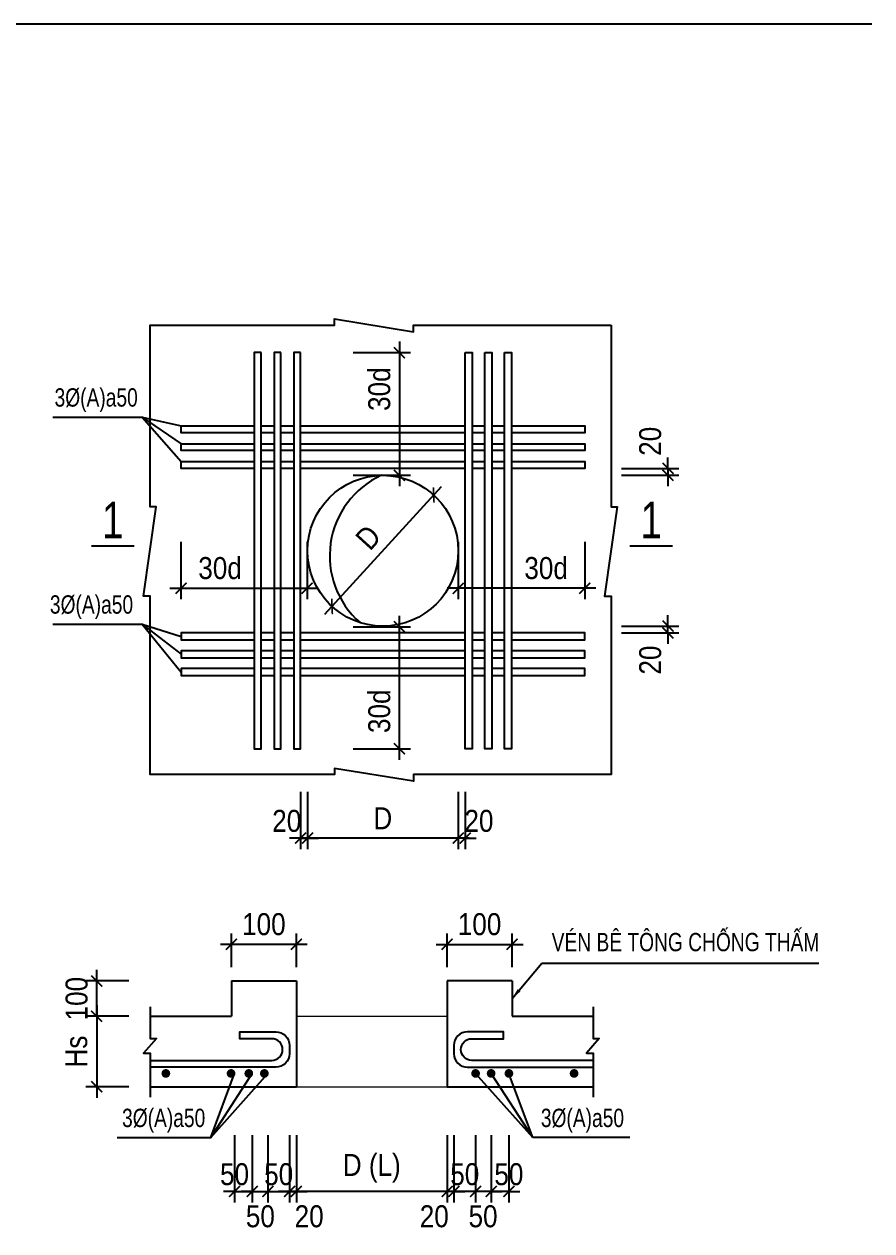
# Model space of a CAD drawing. Header units: millimetres. Extents: x 2163745 to 2518004, y -1043843 to -896215.
# Drawn here: x 2403716 to 2415283, y -933554 to -917095 of the extents above; entities that cross this region are included whole.
import ezdxf
from ezdxf.enums import TextEntityAlignment as Align

# ---------------------------------------------------------------- set-up
doc = ezdxf.new("R2010")
doc.units = ezdxf.units.MM
doc.header["$LTSCALE"] = 250
doc.header["$MEASUREMENT"] = 0
doc.layers.get('0').update_dxf_attribs({"lineweight": 20})
doc.layers.get('DEFPOINTS').update_dxf_attribs({"color": 185, "lineweight": 20})
doc.layers.add('CDC.02.DIM', color=1, linetype='Continuous', lineweight=18)
for name, color, linetype in [('CDC.03.BORDER', 3, 'Continuous'), ('CDC.05.STEEL', 4, 'Continuous'), ('CDC.06.TEXT', 2, 'Continuous'), ('CDC.11.NOTE', 8, 'Continuous')]:
    doc.layers.add(name, color=color, linetype=linetype)
doc.styles.add('ARIAL', font='arial.ttf', dxfattribs={"width": 0.85})
doc.styles.add('vnsimplex', font='vnsimplex.shx', dxfattribs={"width": 0.65})
doc.dimstyles.new('DIM1-25', dxfattribs={"dimscale": 1.2, "dimtxt": 250, "dimasz": 125, "dimexe": 125, "dimexo": 0.06, "dimgap": 100, "dimtad": 1, "dimdec": 0, "dimzin": 0, "dimdsep": 46, "dimtxsty": 'vnsimplex', "dimblk": 'ARCHTICK', "dimcen": 100, "dimdle": 125, "dimclrd": 256, "dimclre": 1, "dimclrt": 2, "dimadec": 0, "dimazin": 0, "dimtfac": 1, "dimtdec": 0, "dimtix": 1, "dimtmove": 2, "dimatfit": 0, "dimfxl": 1, "dimtolj": 1, "dimtzin": 0, "dimarcsym": 0})

# ---------------------------------------------------------------- blocks, each defined once
blk = doc.blocks.new('_ARCHTICK')
at = {"color": 0, "linetype": 'ByBlock', "ltscale": 4, "const_width": 0.15}
blk.add_lwpolyline([(-0.5, -0.5), (0.5, 0.5)], dxfattribs=at)
blk = doc.blocks.new('*D194')
at = {"layer": 'CDC.02.DIM', "color": 1, "lineweight": -2, "transparency": 16777216}
for p, q in [((2408204, -925315), (2408987, -925315)), ((2408204, -926979), (2408987, -926979))]:
    blk.add_line(p, q, dxfattribs=at)
at = {"layer": 'CDC.02.DIM', "lineweight": -2, "transparency": 16777216}
blk.add_line((2408837, -927129), (2408837, -925165), dxfattribs=at)
at = {"layer": 'DEFPOINTS', "color": 0, "transparency": 16777216}
for p in [(2408204, -925315), (2408837, -925315), (2408204, -926979)]:
    blk.add_point(p, dxfattribs=at)
at = {"layer": 'CDC.02.DIM', "lineweight": -2, "transparency": 16777216, "xscale": 149.9999999999999, "yscale": 149.9999999999999, "zscale": 149.9999999999999}
for p, rotation in [((2408837, -925315), 90), ((2408837, -926979), 270)]:
    blk.add_blockref('_ARCHTICK', p, dxfattribs=dict(at, rotation=rotation))
at = {"layer": 'CDC.02.DIM', "color": 2, "transparency": 16777216, "insert": (2408563, -926467), "char_height": 300, "attachment_point": 5, "rotation": 90, "style": 'ARIAL'}
blk.add_mtext('\\A1;30d', dxfattribs=at)
blk = doc.blocks.new('*D197')
at = {"layer": 'CDC.02.DIM', "color": 1, "lineweight": -2, "transparency": 16777216}
for p, q in [((2409639, -927564), (2409639, -928347)), ((2409733, -927564), (2409733, -928347))]:
    blk.add_line(p, q, dxfattribs=at)
at = {"layer": 'CDC.02.DIM', "lineweight": -2, "transparency": 16777216}
for p, q in [((2409639, -928197), (2409489, -928197)), ((2409733, -928197), (2409639, -928197)), ((2409733, -928197), (2409883, -928197))]:
    blk.add_line(p, q, dxfattribs=at)
at = {"layer": 'DEFPOINTS', "color": 0, "transparency": 16777216}
for p in [(2409639, -927564), (2409733, -927564), (2409639, -928197)]:
    blk.add_point(p, dxfattribs=at)
at = {"layer": 'CDC.02.DIM', "lineweight": -2, "transparency": 16777216, "xscale": 149.9999999999999, "yscale": 149.9999999999999, "zscale": 149.9999999999999}
blk.add_blockref('_ARCHTICK', (2409639, -928197), dxfattribs=at)
at = {"layer": 'CDC.02.DIM', "lineweight": -2, "transparency": 16777216, "xscale": 149.9999999999999, "yscale": 149.9999999999999, "zscale": 149.9999999999999, "rotation": 180}
blk.add_blockref('_ARCHTICK', (2409733, -928197), dxfattribs=at)
at = {"layer": 'CDC.02.DIM', "color": 2, "transparency": 16777216, "insert": (2409922, -927964), "char_height": 300, "attachment_point": 5, "style": 'ARIAL'}
blk.add_mtext('\\A1;20', dxfattribs=at)
blk = doc.blocks.new('*D201')
at = {"layer": 'CDC.02.DIM', "color": 1, "lineweight": -2, "transparency": 16777216}
for p, q in [((2407582, -927564), (2407582, -928347)), ((2409639, -927564), (2409639, -928347))]:
    blk.add_line(p, q, dxfattribs=at)
at = {"layer": 'CDC.02.DIM', "lineweight": -2, "transparency": 16777216}
blk.add_line((2409789, -928197), (2407432, -928197), dxfattribs=at)
at = {"layer": 'DEFPOINTS', "color": 0, "transparency": 16777216}
for p in [(2407582, -927564), (2409639, -927564), (2407582, -928197)]:
    blk.add_point(p, dxfattribs=at)
at = {"layer": 'CDC.02.DIM', "lineweight": -2, "transparency": 16777216, "xscale": 149.9999999999999, "yscale": 149.9999999999999, "zscale": 149.9999999999999, "rotation": 180}
blk.add_blockref('_ARCHTICK', (2407582, -928197), dxfattribs=at)
at = {"layer": 'CDC.02.DIM', "lineweight": -2, "transparency": 16777216, "xscale": 149.9999999999999, "yscale": 149.9999999999999, "zscale": 149.9999999999999}
blk.add_blockref('_ARCHTICK', (2409639, -928197), dxfattribs=at)
at = {"layer": 'CDC.02.DIM', "color": 2, "transparency": 16777216, "insert": (2408610, -927927), "char_height": 300, "attachment_point": 5, "style": 'ARIAL'}
blk.add_mtext('\\A1;D', dxfattribs=at)
blk = doc.blocks.new('*D202')
at = {"layer": 'CDC.02.DIM', "color": 1, "lineweight": -2, "transparency": 16777216}
for p, q in [((2407488, -927564), (2407488, -928347)), ((2407582, -927564), (2407582, -928347))]:
    blk.add_line(p, q, dxfattribs=at)
at = {"layer": 'CDC.02.DIM', "lineweight": -2, "transparency": 16777216}
for p, q in [((2407488, -928197), (2407338, -928197)), ((2407488, -928197), (2407582, -928197)), ((2407582, -928197), (2407732, -928197))]:
    blk.add_line(p, q, dxfattribs=at)
at = {"layer": 'DEFPOINTS', "color": 0, "transparency": 16777216}
for p in [(2407488, -927564), (2407582, -927564), (2407582, -928197)]:
    blk.add_point(p, dxfattribs=at)
at = {"layer": 'CDC.02.DIM', "lineweight": -2, "transparency": 16777216, "xscale": 149.9999999999999, "yscale": 149.9999999999999, "zscale": 149.9999999999999}
blk.add_blockref('_ARCHTICK', (2407488, -928197), dxfattribs=at)
at = {"layer": 'CDC.02.DIM', "lineweight": -2, "transparency": 16777216, "xscale": 149.9999999999999, "yscale": 149.9999999999999, "zscale": 149.9999999999999, "rotation": 180}
blk.add_blockref('_ARCHTICK', (2407582, -928197), dxfattribs=at)
at = {"layer": 'CDC.02.DIM', "color": 2, "transparency": 16777216, "insert": (2407299, -927964), "char_height": 300, "attachment_point": 5, "style": 'ARIAL'}
blk.add_mtext('\\A1;20', dxfattribs=at)
blk = doc.blocks.new('*D203')
at = {"layer": 'CDC.02.DIM', "color": 1, "lineweight": -2, "transparency": 16777216}
for p, q in [((2409639, -924157), (2409639, -924940)), ((2411365, -924157), (2411365, -924940))]:
    blk.add_line(p, q, dxfattribs=at)
at = {"layer": 'CDC.02.DIM', "lineweight": -2, "transparency": 16777216}
blk.add_line((2411515, -924790), (2409489, -924790), dxfattribs=at)
at = {"layer": 'DEFPOINTS', "color": 0, "transparency": 16777216}
for p in [(2409639, -924157), (2411365, -924157), (2409639, -924790)]:
    blk.add_point(p, dxfattribs=at)
at = {"layer": 'CDC.02.DIM', "lineweight": -2, "transparency": 16777216, "xscale": 149.9999999999999, "yscale": 149.9999999999999, "zscale": 149.9999999999999, "rotation": 180}
blk.add_blockref('_ARCHTICK', (2409639, -924790), dxfattribs=at)
at = {"layer": 'CDC.02.DIM', "lineweight": -2, "transparency": 16777216, "xscale": 149.9999999999999, "yscale": 149.9999999999999, "zscale": 149.9999999999999}
blk.add_blockref('_ARCHTICK', (2411365, -924790), dxfattribs=at)
at = {"layer": 'CDC.02.DIM', "color": 2, "transparency": 16777216, "insert": (2410838, -924516), "char_height": 300, "attachment_point": 5, "style": 'ARIAL'}
blk.add_mtext('\\A1;30d', dxfattribs=at)
blk = doc.blocks.new('*D207')
at = {"layer": 'CDC.02.DIM', "lineweight": -2, "transparency": 16777216}
blk.add_line((2408837, -921426), (2408837, -923399), dxfattribs=at)
at = {"layer": 'CDC.02.DIM', "color": 1, "lineweight": -2, "transparency": 16777216}
for p, q in [((2408204, -921576), (2408987, -921576)), ((2408204, -923249), (2408987, -923249))]:
    blk.add_line(p, q, dxfattribs=at)
at = {"layer": 'DEFPOINTS', "color": 0, "transparency": 16777216}
for p in [(2408204, -921576), (2408204, -923249), (2408837, -923249)]:
    blk.add_point(p, dxfattribs=at)
at = {"layer": 'CDC.02.DIM', "lineweight": -2, "transparency": 16777216, "xscale": 149.9999999999999, "yscale": 149.9999999999999, "zscale": 149.9999999999999}
for p, rotation in [((2408837, -921576), 90), ((2408837, -923249), 270)]:
    blk.add_blockref('_ARCHTICK', p, dxfattribs=dict(at, rotation=rotation))
at = {"layer": 'CDC.02.DIM', "color": 2, "transparency": 16777216, "insert": (2408563, -922074), "char_height": 300, "attachment_point": 5, "rotation": 90, "style": 'ARIAL'}
blk.add_mtext('\\A1;30d', dxfattribs=at)
blk = doc.blocks.new('*D208')
at = {"layer": 'CDC.02.DIM', "color": 1, "lineweight": -2, "transparency": 16777216}
for p, q in [((2405856, -924157), (2405856, -924940)), ((2407576, -924157), (2407576, -924940))]:
    blk.add_line(p, q, dxfattribs=at)
at = {"layer": 'CDC.02.DIM', "lineweight": -2, "transparency": 16777216}
blk.add_line((2405706, -924790), (2407726, -924790), dxfattribs=at)
at = {"layer": 'DEFPOINTS', "color": 0, "transparency": 16777216}
for p in [(2405856, -924157), (2407576, -924157), (2407576, -924790)]:
    blk.add_point(p, dxfattribs=at)
at = {"layer": 'CDC.02.DIM', "lineweight": -2, "transparency": 16777216, "xscale": 149.9999999999999, "yscale": 149.9999999999999, "zscale": 149.9999999999999, "rotation": 180}
blk.add_blockref('_ARCHTICK', (2405856, -924790), dxfattribs=at)
at = {"layer": 'CDC.02.DIM', "lineweight": -2, "transparency": 16777216, "xscale": 149.9999999999999, "yscale": 149.9999999999999, "zscale": 149.9999999999999}
blk.add_blockref('_ARCHTICK', (2407576, -924790), dxfattribs=at)
at = {"layer": 'CDC.02.DIM', "color": 2, "transparency": 16777216, "insert": (2406389, -924516), "char_height": 300, "attachment_point": 5, "style": 'ARIAL'}
blk.add_mtext('\\A1;30d', dxfattribs=at)
blk = doc.blocks.new('*D209')
at = {"layer": 'CDC.02.DIM', "lineweight": -2, "transparency": 16777216}
for p, q in [((2412501, -923155), (2412501, -923005)), ((2412501, -923155), (2412501, -923249)), ((2412501, -923249), (2412501, -923399))]:
    blk.add_line(p, q, dxfattribs=at)
at = {"layer": 'CDC.02.DIM', "color": 1, "lineweight": -2, "transparency": 16777216}
for p, q in [((2411868, -923155), (2412651, -923155)), ((2411868, -923249), (2412651, -923249))]:
    blk.add_line(p, q, dxfattribs=at)
at = {"layer": 'DEFPOINTS', "color": 0, "transparency": 16777216}
for p in [(2411867, -923155), (2411867, -923249), (2412501, -923249)]:
    blk.add_point(p, dxfattribs=at)
at = {"layer": 'CDC.02.DIM', "lineweight": -2, "transparency": 16777216, "xscale": 149.9999999999999, "yscale": 149.9999999999999, "zscale": 149.9999999999999}
for p, rotation in [((2412501, -923155), 270), ((2412501, -923249), 90)]:
    blk.add_blockref('_ARCHTICK', p, dxfattribs=dict(at, rotation=rotation))
at = {"layer": 'CDC.02.DIM', "color": 2, "transparency": 16777216, "insert": (2412260, -922785), "char_height": 300, "attachment_point": 5, "rotation": 90, "style": 'ARIAL'}
blk.add_mtext('\\A1;20', dxfattribs=at)
blk = doc.blocks.new('*D210')
at = {"layer": 'CDC.02.DIM', "lineweight": -2, "transparency": 16777216}
blk.add_line((2409405, -923407), (2407816, -925148), dxfattribs=at)
at = {"layer": 'DEFPOINTS', "color": 0, "transparency": 16777216}
for p in [(2409304, -923517), (2407917, -925037)]:
    blk.add_point(p, dxfattribs=at)
at = {"layer": 'CDC.02.DIM', "lineweight": -2, "transparency": 16777216, "xscale": 149.9999999999999, "yscale": 149.9999999999999, "zscale": 149.9999999999999}
for p, rotation in [((2409304, -923517), 47.62635497641956), ((2407917, -925037), 227.6263549764195)]:
    blk.add_blockref('_ARCHTICK', p, dxfattribs=dict(at, rotation=rotation))
at = {"layer": 'CDC.02.DIM', "color": 2, "transparency": 16777216, "insert": (2408411, -924095), "char_height": 300, "attachment_point": 5, "rotation": 47.6264, "style": 'ARIAL'}
blk.add_mtext('\\A1;D', dxfattribs=at)
blk = doc.blocks.new('*D239')
at = {"layer": 'CDC.02.DIM', "color": 1, "lineweight": -2, "transparency": 16777216}
for p, q in [((2411868, -925306), (2412651, -925306)), ((2411868, -925399), (2412651, -925399))]:
    blk.add_line(p, q, dxfattribs=at)
at = {"layer": 'CDC.02.DIM', "lineweight": -2, "transparency": 16777216}
for p, q in [((2412501, -925306), (2412501, -925156)), ((2412501, -925399), (2412501, -925306)), ((2412501, -925399), (2412501, -925549))]:
    blk.add_line(p, q, dxfattribs=at)
at = {"layer": 'DEFPOINTS', "color": 0, "transparency": 16777216}
for p in [(2411867, -925306), (2412501, -925306), (2411867, -925399)]:
    blk.add_point(p, dxfattribs=at)
at = {"layer": 'CDC.02.DIM', "lineweight": -2, "transparency": 16777216, "xscale": 149.9999999999999, "yscale": 149.9999999999999, "zscale": 149.9999999999999}
for p, rotation in [((2412501, -925306), 270), ((2412501, -925399), 90)]:
    blk.add_blockref('_ARCHTICK', p, dxfattribs=dict(at, rotation=rotation))
at = {"layer": 'CDC.02.DIM', "color": 2, "transparency": 16777216, "insert": (2412260, -925769), "char_height": 300, "attachment_point": 5, "rotation": 90, "style": 'ARIAL'}
blk.add_mtext('\\A1;20', dxfattribs=at)
blk = doc.blocks.new('*D17')
at = {"layer": 'CDC.02.DIM', "color": 1, "lineweight": -2, "transparency": 16777216}
for p, q in [((2409876, -932251), (2409876, -933166)), ((2410088, -932251), (2410088, -933166))]:
    blk.add_line(p, q, dxfattribs=at)
at = {"layer": 'CDC.02.DIM', "lineweight": -2, "transparency": 16777216}
for p, q in [((2409876, -933016), (2409726, -933016)), ((2410088, -933016), (2409876, -933016)), ((2410088, -933016), (2410238, -933016))]:
    blk.add_line(p, q, dxfattribs=at)
at = {"layer": 'DEFPOINTS', "color": 0, "transparency": 16777216}
for p in [(2409876, -932251), (2410088, -932251), (2409876, -933016)]:
    blk.add_point(p, dxfattribs=at)
at = {"layer": 'CDC.02.DIM', "lineweight": -2, "transparency": 16777216, "xscale": 149.9999999999999, "yscale": 149.9999999999999, "zscale": 149.9999999999999}
blk.add_blockref('_ARCHTICK', (2409876, -933016), dxfattribs=at)
at = {"layer": 'CDC.02.DIM', "lineweight": -2, "transparency": 16777216, "xscale": 149.9999999999999, "yscale": 149.9999999999999, "zscale": 149.9999999999999, "rotation": 180}
blk.add_blockref('_ARCHTICK', (2410088, -933016), dxfattribs=at)
at = {"layer": 'CDC.02.DIM', "color": 2, "transparency": 16777216, "insert": (2409978, -933357), "char_height": 300, "attachment_point": 5, "style": 'ARIAL'}
blk.add_mtext('\\A1;50', dxfattribs=at)
blk = doc.blocks.new('*D18')
at = {"layer": 'CDC.02.DIM', "color": 1, "lineweight": -2, "transparency": 16777216}
for p, q in [((2410088, -932251), (2410088, -933166)), ((2410330, -932251), (2410330, -933166))]:
    blk.add_line(p, q, dxfattribs=at)
at = {"layer": 'CDC.02.DIM', "lineweight": -2, "transparency": 16777216}
for p, q in [((2410088, -933016), (2409938, -933016)), ((2410330, -933016), (2410088, -933016)), ((2410330, -933016), (2410480, -933016))]:
    blk.add_line(p, q, dxfattribs=at)
at = {"layer": 'DEFPOINTS', "color": 0, "transparency": 16777216}
for p in [(2410088, -932251), (2410330, -932251), (2410088, -933016)]:
    blk.add_point(p, dxfattribs=at)
at = {"layer": 'CDC.02.DIM', "lineweight": -2, "transparency": 16777216, "xscale": 149.9999999999999, "yscale": 149.9999999999999, "zscale": 149.9999999999999}
blk.add_blockref('_ARCHTICK', (2410088, -933016), dxfattribs=at)
at = {"layer": 'CDC.02.DIM', "lineweight": -2, "transparency": 16777216, "xscale": 149.9999999999999, "yscale": 149.9999999999999, "zscale": 149.9999999999999, "rotation": 180}
blk.add_blockref('_ARCHTICK', (2410330, -933016), dxfattribs=at)
at = {"layer": 'CDC.02.DIM', "color": 2, "transparency": 16777216, "insert": (2410330, -932783), "char_height": 300, "attachment_point": 5, "style": 'ARIAL'}
blk.add_mtext('\\A1;50', dxfattribs=at)
blk = doc.blocks.new('*D19')
at = {"layer": 'CDC.02.DIM', "color": 1, "lineweight": -2, "transparency": 16777216}
for p, q in [((2409581, -932251), (2409581, -933166)), ((2409876, -932251), (2409876, -933166))]:
    blk.add_line(p, q, dxfattribs=at)
at = {"layer": 'CDC.02.DIM', "lineweight": -2, "transparency": 16777216}
blk.add_line((2410026, -933016), (2409431, -933016), dxfattribs=at)
at = {"layer": 'DEFPOINTS', "color": 0, "transparency": 16777216}
for p in [(2409581, -932251), (2409876, -932251), (2409581, -933016)]:
    blk.add_point(p, dxfattribs=at)
at = {"layer": 'CDC.02.DIM', "lineweight": -2, "transparency": 16777216, "xscale": 149.9999999999999, "yscale": 149.9999999999999, "zscale": 149.9999999999999, "rotation": 180}
blk.add_blockref('_ARCHTICK', (2409581, -933016), dxfattribs=at)
at = {"layer": 'CDC.02.DIM', "lineweight": -2, "transparency": 16777216, "xscale": 149.9999999999999, "yscale": 149.9999999999999, "zscale": 149.9999999999999}
blk.add_blockref('_ARCHTICK', (2409876, -933016), dxfattribs=at)
at = {"layer": 'CDC.02.DIM', "color": 2, "transparency": 16777216, "insert": (2409728, -932783), "char_height": 300, "attachment_point": 5, "style": 'ARIAL'}
blk.add_mtext('\\A1;50', dxfattribs=at)
blk = doc.blocks.new('*D20')
at = {"layer": 'CDC.02.DIM', "color": 1, "lineweight": -2, "transparency": 16777216}
for p, q in [((2407336, -932251), (2407336, -933166)), ((2407430, -932251), (2407430, -933166))]:
    blk.add_line(p, q, dxfattribs=at)
at = {"layer": 'CDC.02.DIM', "lineweight": -2, "transparency": 16777216}
for p, q in [((2407336, -933016), (2407186, -933016)), ((2407336, -933016), (2407430, -933016)), ((2407430, -933016), (2407580, -933016))]:
    blk.add_line(p, q, dxfattribs=at)
at = {"layer": 'DEFPOINTS', "color": 0, "transparency": 16777216}
for p in [(2407336, -932251), (2407430, -932251), (2407430, -933016)]:
    blk.add_point(p, dxfattribs=at)
at = {"layer": 'CDC.02.DIM', "lineweight": -2, "transparency": 16777216, "xscale": 149.9999999999999, "yscale": 149.9999999999999, "zscale": 149.9999999999999}
blk.add_blockref('_ARCHTICK', (2407336, -933016), dxfattribs=at)
at = {"layer": 'CDC.02.DIM', "lineweight": -2, "transparency": 16777216, "xscale": 149.9999999999999, "yscale": 149.9999999999999, "zscale": 149.9999999999999, "rotation": 180}
blk.add_blockref('_ARCHTICK', (2407430, -933016), dxfattribs=at)
at = {"layer": 'CDC.02.DIM', "color": 2, "transparency": 16777216, "insert": (2407605, -933357), "char_height": 300, "attachment_point": 5, "style": 'ARIAL'}
blk.add_mtext('\\A1;20', dxfattribs=at)
blk = doc.blocks.new('*D21')
at = {"layer": 'CDC.02.DIM', "color": 1, "lineweight": -2, "transparency": 16777216}
for p, q in [((2406587, -932251), (2406587, -933166)), ((2406829, -932251), (2406829, -933166))]:
    blk.add_line(p, q, dxfattribs=at)
at = {"layer": 'CDC.02.DIM', "lineweight": -2, "transparency": 16777216}
for p, q in [((2406587, -933016), (2406437, -933016)), ((2406587, -933016), (2406829, -933016)), ((2406829, -933016), (2406979, -933016))]:
    blk.add_line(p, q, dxfattribs=at)
at = {"layer": 'DEFPOINTS', "color": 0, "transparency": 16777216}
for p in [(2406587, -932251), (2406829, -932251), (2406829, -933016)]:
    blk.add_point(p, dxfattribs=at)
at = {"layer": 'CDC.02.DIM', "lineweight": -2, "transparency": 16777216, "xscale": 149.9999999999999, "yscale": 149.9999999999999, "zscale": 149.9999999999999}
blk.add_blockref('_ARCHTICK', (2406587, -933016), dxfattribs=at)
at = {"layer": 'CDC.02.DIM', "lineweight": -2, "transparency": 16777216, "xscale": 149.9999999999999, "yscale": 149.9999999999999, "zscale": 149.9999999999999, "rotation": 180}
blk.add_blockref('_ARCHTICK', (2406829, -933016), dxfattribs=at)
at = {"layer": 'CDC.02.DIM', "color": 2, "transparency": 16777216, "insert": (2406587, -932783), "char_height": 300, "attachment_point": 5, "style": 'ARIAL'}
blk.add_mtext('\\A1;50', dxfattribs=at)
blk = doc.blocks.new('*D22')
at = {"layer": 'CDC.02.DIM', "color": 1, "lineweight": -2, "transparency": 16777216}
for p, q in [((2406829, -932251), (2406829, -933166)), ((2407041, -932251), (2407041, -933166))]:
    blk.add_line(p, q, dxfattribs=at)
at = {"layer": 'CDC.02.DIM', "lineweight": -2, "transparency": 16777216}
for p, q in [((2406829, -933016), (2406679, -933016)), ((2406829, -933016), (2407041, -933016)), ((2407041, -933016), (2407191, -933016))]:
    blk.add_line(p, q, dxfattribs=at)
at = {"layer": 'DEFPOINTS', "color": 0, "transparency": 16777216}
for p in [(2406829, -932251), (2407041, -932251), (2407041, -933016)]:
    blk.add_point(p, dxfattribs=at)
at = {"layer": 'CDC.02.DIM', "lineweight": -2, "transparency": 16777216, "xscale": 149.9999999999999, "yscale": 149.9999999999999, "zscale": 149.9999999999999}
blk.add_blockref('_ARCHTICK', (2406829, -933016), dxfattribs=at)
at = {"layer": 'CDC.02.DIM', "lineweight": -2, "transparency": 16777216, "xscale": 149.9999999999999, "yscale": 149.9999999999999, "zscale": 149.9999999999999, "rotation": 180}
blk.add_blockref('_ARCHTICK', (2407041, -933016), dxfattribs=at)
at = {"layer": 'CDC.02.DIM', "color": 2, "transparency": 16777216, "insert": (2406939, -933357), "char_height": 300, "attachment_point": 5, "style": 'ARIAL'}
blk.add_mtext('\\A1;50', dxfattribs=at)
blk = doc.blocks.new('*D23')
at = {"layer": 'CDC.02.DIM', "color": 1, "lineweight": -2, "transparency": 16777216}
for p, q in [((2407041, -932251), (2407041, -933166)), ((2407336, -932251), (2407336, -933166))]:
    blk.add_line(p, q, dxfattribs=at)
at = {"layer": 'CDC.02.DIM', "lineweight": -2, "transparency": 16777216}
blk.add_line((2406891, -933016), (2407486, -933016), dxfattribs=at)
at = {"layer": 'DEFPOINTS', "color": 0, "transparency": 16777216}
for p in [(2407041, -932251), (2407336, -932251), (2407336, -933016)]:
    blk.add_point(p, dxfattribs=at)
at = {"layer": 'CDC.02.DIM', "lineweight": -2, "transparency": 16777216, "xscale": 149.9999999999999, "yscale": 149.9999999999999, "zscale": 149.9999999999999, "rotation": 180}
blk.add_blockref('_ARCHTICK', (2407041, -933016), dxfattribs=at)
at = {"layer": 'CDC.02.DIM', "lineweight": -2, "transparency": 16777216, "xscale": 149.9999999999999, "yscale": 149.9999999999999, "zscale": 149.9999999999999}
blk.add_blockref('_ARCHTICK', (2407336, -933016), dxfattribs=at)
at = {"layer": 'CDC.02.DIM', "color": 2, "transparency": 16777216, "insert": (2407189, -932783), "char_height": 300, "attachment_point": 5, "style": 'ARIAL'}
blk.add_mtext('\\A1;50', dxfattribs=at)
blk = doc.blocks.new('*D24')
at = {"layer": 'CDC.02.DIM', "color": 1, "lineweight": -2, "transparency": 16777216}
for p, q in [((2407430, -932251), (2407430, -933166)), ((2409487, -932251), (2409487, -933166))]:
    blk.add_line(p, q, dxfattribs=at)
at = {"layer": 'CDC.02.DIM', "lineweight": -2, "transparency": 16777216}
blk.add_line((2409637, -933016), (2407280, -933016), dxfattribs=at)
at = {"layer": 'DEFPOINTS', "color": 0, "transparency": 16777216}
for p in [(2407430, -932251), (2409487, -932251), (2407430, -933016)]:
    blk.add_point(p, dxfattribs=at)
at = {"layer": 'CDC.02.DIM', "lineweight": -2, "transparency": 16777216, "xscale": 149.9999999999999, "yscale": 149.9999999999999, "zscale": 149.9999999999999, "rotation": 180}
blk.add_blockref('_ARCHTICK', (2407430, -933016), dxfattribs=at)
at = {"layer": 'CDC.02.DIM', "lineweight": -2, "transparency": 16777216, "xscale": 149.9999999999999, "yscale": 149.9999999999999, "zscale": 149.9999999999999}
blk.add_blockref('_ARCHTICK', (2409487, -933016), dxfattribs=at)
at = {"layer": 'CDC.02.DIM', "color": 2, "transparency": 16777216, "insert": (2408459, -932700), "char_height": 300, "attachment_point": 5, "style": 'ARIAL'}
blk.add_mtext('\\A1;D (L)', dxfattribs=at)
blk = doc.blocks.new('*D25')
at = {"layer": 'CDC.02.DIM', "lineweight": -2, "transparency": 16777216}
blk.add_line((2404706, -930477), (2404706, -931740), dxfattribs=at)
at = {"layer": 'CDC.02.DIM', "color": 1, "lineweight": -2, "transparency": 16777216}
for p, q in [((2405143, -930627), (2404556, -930627)), ((2405143, -931590), (2404556, -931590))]:
    blk.add_line(p, q, dxfattribs=at)
at = {"layer": 'DEFPOINTS', "color": 0, "transparency": 16777216}
for p in [(2405143, -930627), (2404706, -931590), (2405143, -931590)]:
    blk.add_point(p, dxfattribs=at)
at = {"layer": 'CDC.02.DIM', "lineweight": -2, "transparency": 16777216, "xscale": 149.9999999999999, "yscale": 149.9999999999999, "zscale": 149.9999999999999}
for p, rotation in [((2404706, -930627), 90), ((2404706, -931590), 270)]:
    blk.add_blockref('_ARCHTICK', p, dxfattribs=dict(at, rotation=rotation))
at = {"layer": 'CDC.02.DIM', "color": 2, "transparency": 16777216, "insert": (2404428, -931109), "char_height": 300, "attachment_point": 5, "rotation": 90, "style": 'ARIAL'}
blk.add_mtext('\\A1;Hs', dxfattribs=at)
blk = doc.blocks.new('*D26')
at = {"layer": 'CDC.02.DIM', "color": 1, "lineweight": -2, "transparency": 16777216}
for p, q in [((2409487, -932251), (2409487, -933166)), ((2409581, -932251), (2409581, -933166))]:
    blk.add_line(p, q, dxfattribs=at)
at = {"layer": 'CDC.02.DIM', "lineweight": -2, "transparency": 16777216}
for p, q in [((2409487, -933016), (2409337, -933016)), ((2409581, -933016), (2409487, -933016)), ((2409581, -933016), (2409731, -933016))]:
    blk.add_line(p, q, dxfattribs=at)
at = {"layer": 'DEFPOINTS', "color": 0, "transparency": 16777216}
for p in [(2409487, -932251), (2409581, -932251), (2409487, -933016)]:
    blk.add_point(p, dxfattribs=at)
at = {"layer": 'CDC.02.DIM', "lineweight": -2, "transparency": 16777216, "xscale": 149.9999999999999, "yscale": 149.9999999999999, "zscale": 149.9999999999999}
blk.add_blockref('_ARCHTICK', (2409487, -933016), dxfattribs=at)
at = {"layer": 'CDC.02.DIM', "lineweight": -2, "transparency": 16777216, "xscale": 149.9999999999999, "yscale": 149.9999999999999, "zscale": 149.9999999999999, "rotation": 180}
blk.add_blockref('_ARCHTICK', (2409581, -933016), dxfattribs=at)
at = {"layer": 'CDC.02.DIM', "color": 2, "transparency": 16777216, "insert": (2409312, -933357), "char_height": 300, "attachment_point": 5, "style": 'ARIAL'}
blk.add_mtext('\\A1;20', dxfattribs=at)
blk = doc.blocks.new('*D27')
at = {"layer": 'CDC.02.DIM', "lineweight": -2, "transparency": 16777216}
for p, q in [((2404706, -930146), (2404706, -929996)), ((2404706, -930627), (2404706, -930146)), ((2404706, -930627), (2404706, -930777))]:
    blk.add_line(p, q, dxfattribs=at)
at = {"layer": 'CDC.02.DIM', "color": 1, "lineweight": -2, "transparency": 16777216}
for p, q in [((2405143, -930146), (2404556, -930146)), ((2405143, -930627), (2404556, -930627))]:
    blk.add_line(p, q, dxfattribs=at)
at = {"layer": 'DEFPOINTS', "color": 0, "transparency": 16777216}
for p in [(2404706, -930146), (2405143, -930146), (2405143, -930627)]:
    blk.add_point(p, dxfattribs=at)
at = {"layer": 'CDC.02.DIM', "lineweight": -2, "transparency": 16777216, "xscale": 149.9999999999999, "yscale": 149.9999999999999, "zscale": 149.9999999999999}
for p, rotation in [((2404706, -930146), 270), ((2404706, -930627), 90)]:
    blk.add_blockref('_ARCHTICK', p, dxfattribs=dict(at, rotation=rotation))
at = {"layer": 'CDC.02.DIM', "color": 2, "transparency": 16777216, "insert": (2404433, -930387), "char_height": 300, "attachment_point": 5, "rotation": 90, "style": 'ARIAL'}
blk.add_mtext('\\A1;100', dxfattribs=at)
blk = doc.blocks.new('*D28')
at = {"layer": 'CDC.02.DIM', "color": 1, "lineweight": -2, "transparency": 16777216}
for p, q in [((2406544, -929958), (2406544, -929496)), ((2407430, -929958), (2407430, -929496))]:
    blk.add_line(p, q, dxfattribs=at)
at = {"layer": 'CDC.02.DIM', "lineweight": -2, "transparency": 16777216}
blk.add_line((2407580, -929646), (2406394, -929646), dxfattribs=at)
at = {"layer": 'DEFPOINTS', "color": 0, "transparency": 16777216}
for p in [(2406544, -929646), (2406544, -929958), (2407430, -929958)]:
    blk.add_point(p, dxfattribs=at)
at = {"layer": 'CDC.02.DIM', "lineweight": -2, "transparency": 16777216, "xscale": 149.9999999999999, "yscale": 149.9999999999999, "zscale": 149.9999999999999, "rotation": 180}
blk.add_blockref('_ARCHTICK', (2406544, -929646), dxfattribs=at)
at = {"layer": 'CDC.02.DIM', "lineweight": -2, "transparency": 16777216, "xscale": 149.9999999999999, "yscale": 149.9999999999999, "zscale": 149.9999999999999}
blk.add_blockref('_ARCHTICK', (2407430, -929646), dxfattribs=at)
at = {"layer": 'CDC.02.DIM', "color": 2, "transparency": 16777216, "insert": (2406987, -929373), "char_height": 300, "attachment_point": 5, "style": 'ARIAL'}
blk.add_mtext('\\A1;100', dxfattribs=at)
blk = doc.blocks.new('*D29')
at = {"layer": 'CDC.02.DIM', "color": 1, "lineweight": -2, "transparency": 16777216}
for p, q in [((2409487, -929958), (2409487, -929496)), ((2410373, -929958), (2410373, -929496))]:
    blk.add_line(p, q, dxfattribs=at)
at = {"layer": 'CDC.02.DIM', "lineweight": -2, "transparency": 16777216}
blk.add_line((2409337, -929646), (2410523, -929646), dxfattribs=at)
at = {"layer": 'DEFPOINTS', "color": 0, "transparency": 16777216}
for p in [(2410373, -929646), (2409487, -929958), (2410373, -929958)]:
    blk.add_point(p, dxfattribs=at)
at = {"layer": 'CDC.02.DIM', "lineweight": -2, "transparency": 16777216, "xscale": 149.9999999999999, "yscale": 149.9999999999999, "zscale": 149.9999999999999, "rotation": 180}
blk.add_blockref('_ARCHTICK', (2409487, -929646), dxfattribs=at)
at = {"layer": 'CDC.02.DIM', "lineweight": -2, "transparency": 16777216, "xscale": 149.9999999999999, "yscale": 149.9999999999999, "zscale": 149.9999999999999}
blk.add_blockref('_ARCHTICK', (2410373, -929646), dxfattribs=at)
at = {"layer": 'CDC.02.DIM', "color": 2, "transparency": 16777216, "insert": (2409930, -929373), "char_height": 300, "attachment_point": 5, "style": 'ARIAL'}
blk.add_mtext('\\A1;100', dxfattribs=at)

msp = doc.modelspace()

# ---------------------------------------------------------------- linework, layer by layer
at = {"layer": 'CDC.02.DIM'}
for p, q in [((2407430, -930627.4), (2409487, -930627.4)), ((2407430, -931590.1), (2409487, -931590.1))]:
    msp.add_line(p, q, dxfattribs=at)
at = {"layer": 'CDC.03.BORDER'}
for p, q in [((2415283.2, -917095.2), (2343681.2, -917095.2)), ((2406544.3, -930146.1), (2406544.3, -930627.4)), ((2406544.3, -930146.1), (2407430, -930146.1)), ((2407430, -930146.1), (2407430, -930627.4)), ((2409487, -930146.1), (2409487, -930627.4)), ((2410372.8, -930146.1), (2409487, -930146.1)), ((2410372.8, -930146.1), (2410372.8, -930627.4)), ((2405437.5, -930627.4), (2406544.3, -930627.4)), ((2407430, -930627.4), (2407430, -931590.1)), ((2410372.8, -930627.4), (2411479.6, -930627.4)), ((2405437.5, -931590.1), (2407430, -931590.1)), ((2409487, -931590.1), (2411479.6, -931590.1))]:
    msp.add_line(p, q, dxfattribs=at)
msp.add_lwpolyline([(2411725.3, -921199.2), (2411725.3, -923677.9), (2411808, -923677.9), (2411633.7, -924899), (2411725.3, -924899), (2411725.3, -927331.2), (2409027.2, -927331.2), (2409027.2, -927422.8), (2407948.6, -927248.5), (2407948.6, -927331.2), (2405434.1, -927331.2), (2405434.1, -924899), (2405342.6, -924899), (2405516.9, -923677.9), (2405434.1, -923677.9), (2405434.1, -921199.2), (2407948.6, -921199.2), (2407948.6, -921116.4), (2409027.2, -921290.7), (2409027.2, -921199.2)], close=True, dxfattribs=at)
for points in [[(2405437.5, -930499.1), (2405437.5, -930929), (2405520.2, -930929), (2405345.9, -931128.2), (2405437.5, -931128.2), (2405437.5, -931728.5)], [(2411479.6, -930499.1), (2411479.6, -930929), (2411562.3, -930929), (2411388, -931128.2), (2411479.6, -931128.2), (2411479.6, -931728.5)], [(2409487, -930627.4), (2409487, -931590.1)]]:
    msp.add_lwpolyline(points, dxfattribs=at)
msp.add_circle((2408610.5, -924277.2), 1028.5, dxfattribs=at)
at = {"layer": 'CDC.05.STEEL'}
for points in [[(2406950.7, -921575.8), (2406856.4, -921575.8), (2406856.4, -926978.7), (2406950.7, -926978.7)], [(2407219.5, -921575.8), (2407125.2, -921575.8), (2407125.2, -926978.7), (2407219.5, -926978.7)], [(2407488.2, -921575.8), (2407394, -921575.8), (2407394, -926978.7), (2407488.2, -926978.7)], [(2409732.7, -921575.8), (2409827, -921575.8), (2409827, -926978.7), (2409732.7, -926978.7)], [(2410001.5, -921575.8), (2410095.8, -921575.8), (2410095.8, -926978.7), (2410001.5, -926978.7)], [(2410270.3, -921575.8), (2410364.6, -921575.8), (2410364.6, -926978.7), (2410270.3, -926978.7)]]:
    msp.add_lwpolyline(points, close=True, dxfattribs=at)
for points in [[(2406856.4, -922670), (2405856.4, -922670), (2405856.4, -922575.8), (2406856.4, -922575.8)], [(2406950.7, -922575.8), (2407125.2, -922575.8)], [(2407125.2, -922670), (2406950.7, -922670)], [(2407219.5, -922575.8), (2407394, -922575.8)], [(2407394, -922670), (2407219.5, -922670)], [(2407488.2, -922575.8), (2409732.7, -922575.8)], [(2409732.7, -922670), (2407488.2, -922670)], [(2409827, -922575.8), (2410001.5, -922575.8)], [(2410001.5, -922670), (2409827, -922670)], [(2410095.8, -922575.8), (2410270.3, -922575.8)], [(2410270.3, -922670), (2410095.8, -922670)], [(2410364.6, -922575.8), (2411364.6, -922575.8), (2411364.6, -922670), (2410364.6, -922670)], [(2406856.4, -922912.5), (2405856.4, -922912.5), (2405856.4, -922818.2), (2406856.4, -922818.2)], [(2406950.7, -922818.2), (2407125.2, -922818.2)], [(2407219.5, -922818.2), (2407394, -922818.2)], [(2407488.2, -922818.2), (2409732.7, -922818.2)], [(2409827, -922818.2), (2410001.5, -922818.2)], [(2410095.8, -922818.2), (2410270.3, -922818.2)], [(2410364.6, -922818.2), (2411364.6, -922818.2), (2411364.6, -922912.5), (2410364.6, -922912.5)], [(2407125.2, -922912.5), (2406950.7, -922912.5)], [(2407394, -922912.5), (2407219.5, -922912.5)], [(2409732.7, -922912.5), (2407488.2, -922912.5)], [(2410001.5, -922912.5), (2409827, -922912.5)], [(2410270.3, -922912.5), (2410095.8, -922912.5)], [(2406856.4, -923155), (2405856.4, -923155), (2405856.4, -923060.7), (2406856.4, -923060.7)], [(2406950.7, -923060.7), (2407125.2, -923060.7)], [(2407125.2, -923155), (2406950.7, -923155)], [(2407219.5, -923060.7), (2407394, -923060.7)], [(2407394, -923155), (2407219.5, -923155)], [(2407488.2, -923060.7), (2409732.7, -923060.7)], [(2409732.7, -923155), (2407488.2, -923155)], [(2409827, -923060.7), (2410001.5, -923060.7)], [(2410001.5, -923155), (2409827, -923155)], [(2410095.8, -923060.7), (2410270.3, -923060.7)], [(2410270.3, -923155), (2410095.8, -923155)], [(2410364.6, -923060.7), (2411364.6, -923060.7), (2411364.6, -923155), (2410364.6, -923155)], [(2406856.4, -925399.5), (2405856.4, -925399.5), (2405856.4, -925493.8), (2406856.4, -925493.8)], [(2407125.2, -925399.5), (2406950.7, -925399.5)], [(2407394, -925399.5), (2407219.5, -925399.5)], [(2409732.7, -925399.5), (2407488.2, -925399.5)], [(2410001.5, -925399.5), (2409827, -925399.5)], [(2410270.3, -925399.5), (2410095.8, -925399.5)], [(2410364.6, -925493.8), (2411364.6, -925493.8), (2411364.6, -925399.5), (2410364.6, -925399.5)], [(2406856.4, -925641.9), (2405856.4, -925641.9), (2405856.4, -925736.2), (2406856.4, -925736.2)], [(2406950.7, -925493.8), (2407125.2, -925493.8)], [(2407125.2, -925641.9), (2406950.7, -925641.9)], [(2407219.5, -925493.8), (2407394, -925493.8)], [(2407394, -925641.9), (2407219.5, -925641.9)], [(2407488.2, -925493.8), (2409732.7, -925493.8)], [(2409732.7, -925641.9), (2407488.2, -925641.9)], [(2409827, -925493.8), (2410001.5, -925493.8)], [(2410001.5, -925641.9), (2409827, -925641.9)], [(2410095.8, -925493.8), (2410270.3, -925493.8)], [(2410270.3, -925641.9), (2410095.8, -925641.9)], [(2410364.6, -925736.2), (2411364.6, -925736.2), (2411364.6, -925641.9), (2410364.6, -925641.9)], [(2406950.7, -925736.2), (2407125.2, -925736.2)], [(2407219.5, -925736.2), (2407394, -925736.2)], [(2407488.2, -925736.2), (2409732.7, -925736.2)], [(2409827, -925736.2), (2410001.5, -925736.2)], [(2410095.8, -925736.2), (2410270.3, -925736.2)], [(2406856.4, -925884.4), (2405856.4, -925884.4), (2405856.4, -925978.7), (2406856.4, -925978.7)], [(2407125.2, -925884.4), (2406950.7, -925884.4)], [(2407394, -925884.4), (2407219.5, -925884.4)], [(2409732.7, -925884.4), (2407488.2, -925884.4)], [(2410001.5, -925884.4), (2409827, -925884.4)], [(2410270.3, -925884.4), (2410095.8, -925884.4)], [(2410364.6, -925978.7), (2411364.6, -925978.7), (2411364.6, -925884.4), (2410364.6, -925884.4)], [(2406950.7, -925978.7), (2407125.2, -925978.7)], [(2407219.5, -925978.7), (2407394, -925978.7)], [(2407488.2, -925978.7), (2409732.7, -925978.7)], [(2409827, -925978.7), (2410001.5, -925978.7)], [(2410095.8, -925978.7), (2410270.3, -925978.7)]]:
    msp.add_lwpolyline(points, dxfattribs=at)
for points in [[(2405437.5, -931228.2), (2407095, -931228.2, 0.4142136), (2407242, -931081.2, 0.4142136), (2407095, -930934.3), (2406661, -930934.3), (2406661, -930840), (2407152.6, -930840, -0.4142136), (2407336.3, -931023.7), (2407336.3, -931138.7, -0.4142136), (2407152.6, -931322.4), (2405437.5, -931322.4)], [(2411479.6, -931228.2), (2409822, -931228.2, -0.4142136), (2409675, -931081.2, -0.4142136), (2409822, -930934.3), (2410256, -930934.3), (2410256, -930840), (2409764.4, -930840, 0.4142136), (2409580.8, -931023.7), (2409580.8, -931138.7, 0.4142136), (2409764.4, -931322.4), (2411479.6, -931322.4)]]:
    msp.add_lwpolyline(points, format="xyb", dxfattribs=at)
at = {"layer": 'CDC.05.STEEL', "const_width": 59.4}
for points in [[(2405679, -931406.9, -1), (2405619.7, -931406.9, -1)], [(2406568.9, -931406.9, -1), (2406509.6, -931406.9, -1)], [(2406811.2, -931406.9, -1), (2406751.8, -931406.9, -1)], [(2407023.2, -931406.9, -1), (2406963.8, -931406.9, -1)], [(2409846.4, -931406.9, 1), (2409905.8, -931406.9, 1)], [(2410058.4, -931406.9, 1), (2410117.8, -931406.9, 1)], [(2410300.7, -931406.9, 1), (2410360.1, -931406.9, 1)], [(2411190.6, -931406.9, 1), (2411249.9, -931406.9, 1)]]:
    msp.add_lwpolyline(points, format="xyb", close=True, dxfattribs=at)
at = {"layer": 'CDC.11.NOTE'}
for p, q in [((2405327.1, -922455.7), (2405856.4, -922575.8)), ((2405327.1, -922455.7), (2405856.4, -922818.2)), ((2405327.1, -922455.7), (2405856.4, -923060.7)), ((2405327.1, -925279.4), (2405856.4, -925446.6)), ((2405327.1, -925279.4), (2405856.4, -925689.1)), ((2405327.1, -925279.4), (2405856.4, -925931.6)), ((2406261.9, -932282), (2406828.9, -931406.9)), ((2406261.9, -932282), (2406586.7, -931406.9)), ((2406261.9, -932282), (2407041, -931406.9)), ((2410655.2, -932282), (2409876.1, -931406.9)), ((2410655.2, -932282), (2410088.1, -931406.9)), ((2410655.2, -932282), (2410330.4, -931406.9))]:
    msp.add_line(p, q, dxfattribs=at)
for points in [[(2404106.6, -922455.7), (2405327.1, -922455.7)], [(2404106.6, -925279.4), (2405327.1, -925279.4)], [(2404987.2, -932282), (2406261.9, -932282)], [(2411980.3, -932282), (2410655.2, -932282)]]:
    msp.add_lwpolyline(points, dxfattribs=at)
msp.add_arc((2409093.6, -924347), 1208, 114.62422, 228.93022, dxfattribs=at)

# ---------------------------------------------------------------- texts
at = {"layer": 'CDC.06.TEXT', "style": 'ARIAL', "width": 0.75}
for s, p in [('3%%C(A)a50', (2404698.5, -922217.9)), ('3%%C(A)a50', (2404634.9, -925041.6)), ('VÉN BÊ TÔNG CHỐNG THẤM', (2412740.2, -929579.3)), ('3%%C(A)a50', (2405619.8, -932044.1)), ('3%%C(A)a50', (2411333.8, -932044.1))]:
    msp.add_text(s, height=250, dxfattribs=at).set_placement(p, align=Align.MIDDLE)
for p in [(2404924.5, -924110.4), (2412272, -924110.4)]:
    msp.add_text('%%U 1 ', height=500, dxfattribs=at).set_placement(p, align=Align.CENTER)

# ---------------------------------------------------------------- dimensions: what is measured, and where the dimension line sits
at = {"layer": 'CDC.02.DIM'}
for base, p1, p2, angle, text, picture, middle in [((2408836.7, -923248.7), (2408203.8, -921575.8), (2408203.8, -923248.7), 90, '30d', '*D207', (2408563.4, -922074)), ((2412500.9, -923248.7), (2411867.5, -923155), (2411867.5, -923248.7), 90, '20', '*D209', (2412259.6, -922785.4)), ((2407576.3, -924789.6), (2405856.4, -924156.7), (2407576.3, -924156.7), 180, '30d', '*D208', (2406389, -924516.3)), ((2408836.7, -925315.3), (2408203.8, -926978.7), (2408203.8, -925315.3), 270, '30d', '*D194', (2408563.4, -926467.3)), ((2412500.9, -925305.7), (2411867.5, -925399.5), (2411867.5, -925305.7), 270, '20', '*D239', (2412259.6, -925769.1)), ((2407582, -928197.1), (2407488.2, -927564.2), (2407582, -927564.2), 180, '20', '*D202', (2407299, -927963.8)), ((2404705.8, -931590.1), (2405142.8, -930627.4), (2405142.8, -931590.1), 90, 'Hs', '*D25', (2404428.1, -931108.8)), ((2406828.9, -933016.2), (2406586.7, -932250.9), (2406828.9, -932250.9), 180, '50', '*D21', (2406586.7, -932782.9)), ((2407041, -933016.2), (2406828.9, -932250.9), (2407041, -932250.9), 180, '50', '*D22', (2406939.5, -933357.1)), ((2407336.3, -933016.2), (2407041, -932250.9), (2407336.3, -932250.9), 180, '50', '*D23', (2407188.6, -932782.9)), ((2407430, -933016.2), (2407336.3, -932250.9), (2407430, -932250.9), 180, '20', '*D20', (2407605.3, -933357.2))]:
    dim = msp.add_linear_dim(base=base, p1=p1, p2=p2, angle=angle, text=text, dimstyle='DIM1-25', override={"dimtxsty": 'ARIAL'}, dxfattribs=at)
    dim.commit()
    dim.dimension.update_dxf_attribs({"geometry": picture, "text_midpoint": middle, "dimtype": 160})
dim = msp.add_diameter_dim_2p(p1=(2409303.7, -923517.4), p2=(2407917.3, -925037.1), text='D', dimstyle='DIM1-25', override={"dimtxsty": 'ARIAL'}, dxfattribs=at)
dim.commit()
dim.dimension.update_dxf_attribs({"geometry": '*D210', "text_midpoint": (2408411, -924095.3)})
for base, p1, p2, text, picture, middle in [((2409639, -924789.6), (2411364.6, -924156.7), (2409639, -924156.7), '30d', '*D203', (2410837.8, -924516.3)), ((2409639, -928197.1), (2409732.7, -927564.2), (2409639, -927564.2), '20', '*D197', (2409922, -927963.8)), ((2409487, -933016.2), (2409580.8, -932250.9), (2409487, -932250.9), '20', '*D26', (2409311.7, -933357.2)), ((2409580.8, -933016.2), (2409876.1, -932250.9), (2409580.8, -932250.9), '50', '*D19', (2409728.4, -932782.9)), ((2409876.1, -933016.2), (2410088.1, -932250.9), (2409876.1, -932250.9), '50', '*D17', (2409977.5, -933357.1)), ((2410088.1, -933016.2), (2410330.4, -932250.9), (2410088.1, -932250.9), '50', '*D18', (2410330.4, -932782.9))]:
    dim = msp.add_linear_dim(base=base, p1=p1, p2=p2, text=text, dimstyle='DIM1-25', override={"dimtxsty": 'ARIAL'}, dxfattribs=at)
    dim.commit()
    dim.dimension.update_dxf_attribs({"geometry": picture, "text_midpoint": middle, "dimtype": 160})
for base, p1, p2, text, picture, middle in [((2407582, -928197.1), (2409639, -927564.2), (2407582, -927564.2), 'D', '*D201', (2408610.5, -927927.1)), ((2406544.3, -929646.5), (2407430, -929957.6), (2406544.3, -929957.6), '100', '*D28', (2406987.1, -929373.3)), ((2407430, -933016.2), (2409487, -932250.9), (2407430, -932250.9), 'D (L)', '*D24', (2408458.5, -932699.6))]:
    dim = msp.add_linear_dim(base=base, p1=p1, p2=p2, text=text, dimstyle='DIM1-25', override={"dimtxsty": 'ARIAL'}, dxfattribs=at)
    dim.commit()
    dim.dimension.update_dxf_attribs({"geometry": picture, "text_midpoint": middle})
for base, p1, p2, angle, picture, middle in [((2410372.8, -929646.5), (2409487, -929957.6), (2410372.8, -929957.6), 180, '*D29', (2409929.9, -929373.3)), ((2404705.8, -930146.1), (2405142.8, -930627.4), (2405142.8, -930146.1), 90, '*D27', (2404432.6, -930386.8))]:
    dim = msp.add_linear_dim(base=base, p1=p1, p2=p2, angle=angle, text='100', dimstyle='DIM1-25', override={"dimtxsty": 'ARIAL'}, dxfattribs=at)
    dim.commit()
    dim.dimension.update_dxf_attribs({"geometry": picture, "text_midpoint": middle})

# ---------------------------------------------------------------- leaders
msp.add_leader([(2410372.8, -930386.8), (2410779.9, -929903.9), (2414559.7, -929903.9)], dimstyle='DIM1-25', override={"dimtxsty": 'ARIAL'}, dxfattribs=at)

doc.saveas('drawing.dxf')
